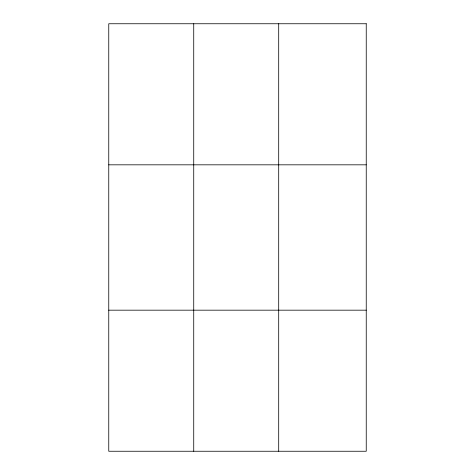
<?xml version="1.0" encoding="UTF-8"?>
<svg xmlns="http://www.w3.org/2000/svg" width="475" height="475" viewBox="0 0 475 475"><rect width="100%" height="100%" fill="white"/><g stroke="black" fill="none" stroke-linecap="round" stroke-linejoin="round"><path stroke-width="0.71" d="M193.729 23.75L193.729 451.25M278.7 23.75L278.7 451.25M108.757 164.825L366.243 164.825M108.757 310.175L366.243 310.175M366.243 23.75L366.243 451.25L108.757 451.25L108.757 23.75L366.243 23.75"/></g></svg>
